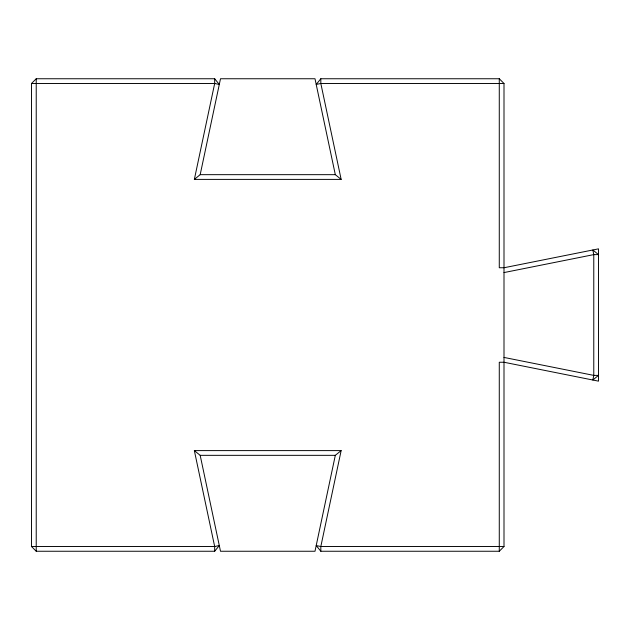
<?xml version="1.0" encoding="UTF-8"?>
<svg xmlns="http://www.w3.org/2000/svg" width="630" height="630" viewBox="0 0 630 630"><rect width="100%" height="100%" fill="white"/><g stroke="black" fill="none" stroke-linecap="round" stroke-linejoin="round"><path stroke-width="0.94" d="M504 546.525L320.827 546.525L316.205 545.548L320.827 551.25L499.275 551.25L504 546.525L504 83.475L499.275 78.75L320.827 78.75L320.827 83.475L341.145 179.393L194.355 179.393L214.673 83.475L214.673 78.75L36.225 78.75L31.5 83.475L31.5 546.525L36.225 551.25L214.673 551.25L219.295 545.548L214.673 546.525L31.5 546.525M194.355 179.393L200.182 174.668L220.5 78.75L315 78.75L335.317 174.668L341.145 179.393M320.827 551.25L320.827 546.525L341.145 450.608L335.317 455.333L315 551.25L220.5 551.25L200.182 455.333L194.347 450.608L214.673 546.525L214.673 551.25M320.827 78.75L316.205 84.451L320.827 83.475L504 83.475M504 272.57L593.775 254.614L598.5 254.614L592.846 249.984L593.775 254.614L593.775 375.385L592.846 380.016L598.5 375.385L593.775 375.385L504 357.43M31.5 83.475L214.673 83.475L219.295 84.451L214.673 78.75M200.182 174.668L335.317 174.668M194.347 450.608L341.145 450.608M200.182 455.333L335.317 455.333M499.275 78.75L499.275 267.75L504 267.75L598.5 248.85L598.5 381.15L504 362.25L499.275 362.25L499.275 551.25M36.225 78.75L36.225 551.25"/></g></svg>
